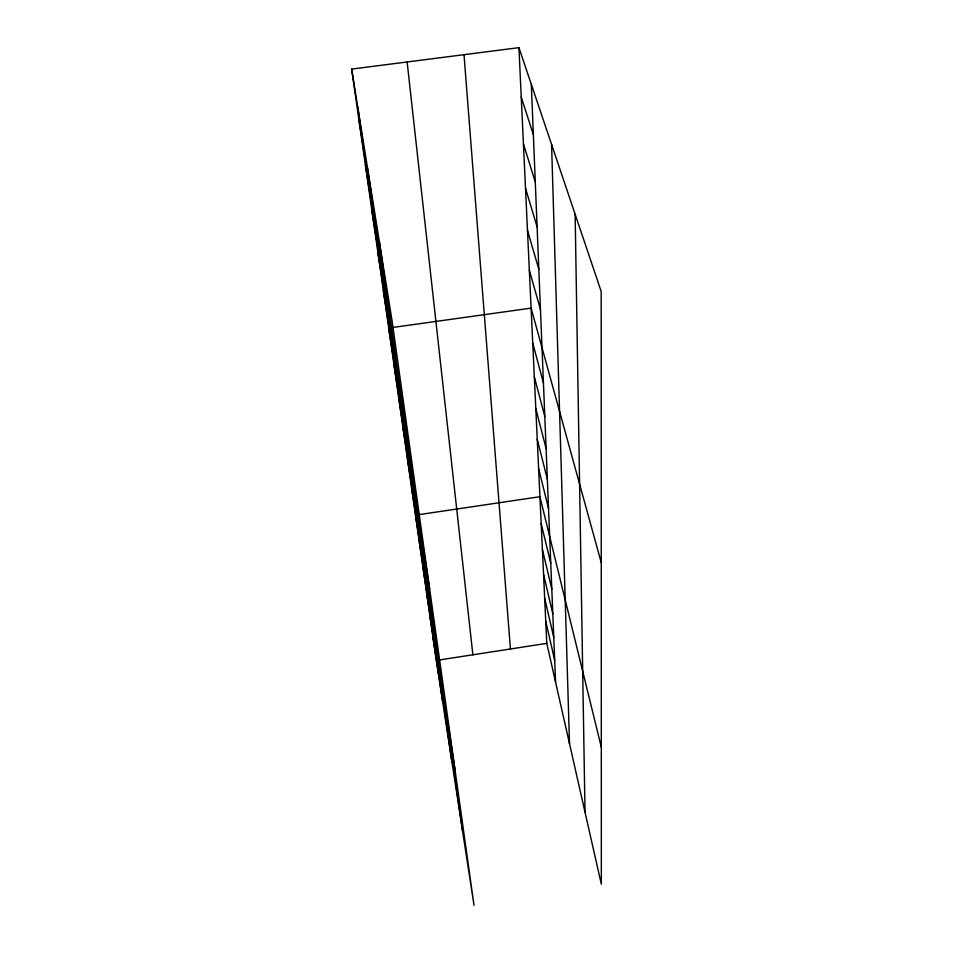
<?xml version="1.0" encoding="UTF-8"?>
<svg xmlns="http://www.w3.org/2000/svg" width="953" height="953" viewBox="0 0 953 953"><rect width="100%" height="100%" fill="white"/><g stroke="black" fill="none" stroke-linecap="round" stroke-linejoin="round"><path stroke-width="1.43" d="M439.226 660L546.784 643.358L518.932 47.65L351.657 69.081L436.295 660.453L474.01 905.35L392.028 320.565L351.657 69.081M518.932 47.65L601.176 291.415L601.343 884.253L546.784 643.358M521.243 97.135L533.358 134.623M523.435 143.927L535.288 182.047M525.508 188.241L537.099 226.862M527.462 230.269L538.826 269.282M529.332 270.175L540.458 309.487M601.248 562.604L531.107 308.129L388.717 328.023L429.6 588.597M532.751 343.211L543.436 382.915M534.311 376.709L544.806 416.509M535.812 408.706L546.105 448.565M537.242 439.321L547.344 479.18M538.612 468.626L548.535 508.449M601.295 747.104L539.922 496.716L415.496 515.144L455.093 770.453M541.185 523.65L550.763 563.318M542.4 549.512L551.811 589.061M543.555 574.349L552.811 613.768M544.675 598.246L553.776 637.486M545.747 621.225L554.694 660.298M358.709 118.315L364.868 156.876M365.368 164.857L371.599 204.002M371.67 208.91L377.948 248.53M377.65 250.675L383.964 290.653M383.332 290.331L389.658 330.584M393.708 362.855L400.057 403.429M398.461 396.103L404.811 436.748M403.012 427.861L409.349 468.531M407.36 458.226L413.685 498.884M411.517 487.293L417.819 527.891M419.32 541.852L425.574 582.235M422.989 567.476L429.219 607.728M426.515 592.099L432.71 632.184M429.898 615.757L436.057 655.676M433.162 638.534L439.285 678.238M379.234 240.847L462.717 832.029M367.667 168.776L451.996 762.424M357.732 106.903L442.383 699.955M407.134 61.969L472.879 654.794M464.004 54.69L510.439 648.981M531.321 84.376L555.587 682.241M551.573 144.391L569.513 743.709M575.135 214.234L585.011 812.17"/></g></svg>
